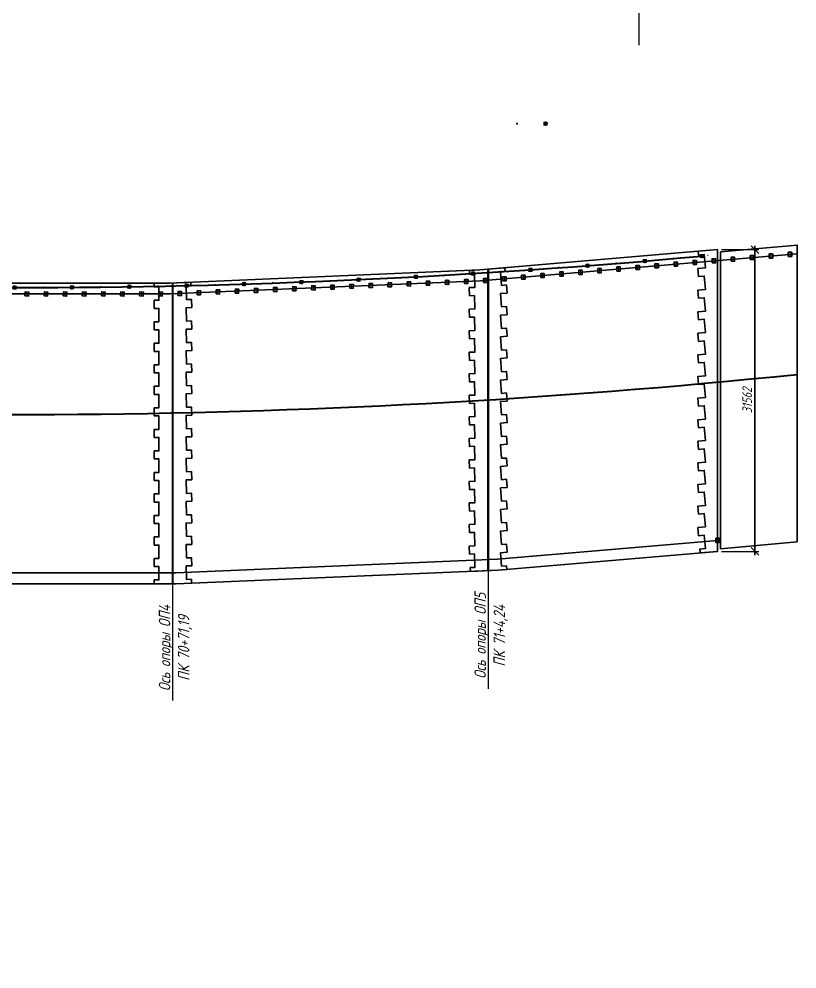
# Model space of a CAD drawing. Header units: millimetres. Extents: x 265754 to 14267433, y -6145605 to 2433772.
# Drawn here: x 6450159 to 6531564, y -486972 to -387622 of the extents above; entities that cross this region are included whole.
import ezdxf
from ezdxf import colors
from ezdxf.entities.mleader import LeaderData, LeaderLine
from ezdxf.math import Vec2, Vec3

# ---------------------------------------------------------------- set-up
doc = ezdxf.new("R2010")
doc.units = ezdxf.units.MM
for name, pattern in [('CENTER', [50.8, 31.75, -6.35, 6.35, -6.35]), ('DASHED', [7, 5, -2, 0]), ('осевая', [2, 1.25, -0.25, 0.25, -0.25])]:
    doc.linetypes.add(name, pattern=pattern)
for name, color, linetype, lineweight in [('04_Невидимые', 3, 'Continuous', 13), ('05_Доп.невидимые', 4, 'Continuous', 15), ('06_Доп.невид.', 1, 'Continuous', 9), ('07_Тонкие', 2, 'Continuous', 5), ('1-Бетон', 106, 'Continuous', 35), ('ИС_Выноски', 3, 'Continuous', 18), ('ИС_Основная', 7, 'Continuous', 35), ('ИС_Ось', 3, 'осевая', 18), ('ИС_Тонкая', 3, 'Continuous', 18)]:
    doc.layers.add(name, color=color, linetype=linetype, lineweight=lineweight)
doc.layers.add('Основное направление 30.05.Ось трассы', color=7, linetype='Continuous')
doc.styles.add('0', font='isocpeur.ttf', dxfattribs={"width": 0.8, "oblique": 15})
doc.styles.add('ISOCPEUR', font='isocpeur.ttf', dxfattribs={"width": 0.8, "oblique": 15, "height": 2.5})
doc.dimstyles.new('М400нов', dxfattribs={"dimscale": 400, "dimtxt": 2.5, "dimasz": 2, "dimexe": 1, "dimexo": 1, "dimgap": 0.8, "dimtad": 1, "dimdec": 0, "dimzin": 0, "dimdsep": 46, "dimtxsty": '0', "dimblk": 'OBLIQUE', "dimcen": 0.09, "dimdle": 1, "dimclrd": 256, "dimclre": 256, "dimclrt": 256, "dimadec": 4, "dimazin": 0, "dimtfac": 1, "dimtdec": 0, "dimtmove": 1, "dimatfit": 2, "dimfxl": 1, "dimtolj": 1, "dimtzin": 0, "dimlwd": -1, "dimarcsym": 0})

# ---------------------------------------------------------------- blocks, each defined once
blk = doc.blocks.new('_None')
blk = doc.blocks.new('здбо')
at = {"layer": 'ИС_Основная'}
blk.add_lwpolyline([(6509180, -409939), (6509540, -409939), (6509540, -409509), (6509180, -409509)], close=True, dxfattribs=at)
at = {"layer": 'ИС_Ось', "color": 7, "ltscale": 5}
blk.add_line((6509110, -409724), (6509610, -409724), dxfattribs=at)
blk.add_lwpolyline([(6509360, -409445), (6509360, -410003)], dxfattribs=at)
blk = doc.blocks.new('*U482')
at = {"layer": '1-Бетон', "rotation": 175.0899200787449}
blk.add_blockref('здбо', (6451139, -965371), dxfattribs=at)
blk = doc.blocks.new('*U483')
at = {"layer": '1-Бетон', "color": 0, "linetype": 'ByBlock', "lineweight": -2, "transparency": 16777216}
for p, rotation in [((6527578, -412511), 184.9100799212551), ((6529571, -412340), 184.9100799212551), ((6531564, -412169), 184.9100799212551), ((6377828, -413026), 175.0899200787454), ((6379821, -413197), 175.0899200787454), ((6381814, -413369), 175.0899200787454), ((6383806, -413540), 175.0899200787454), ((6515622, -413539), 184.9100799212551), ((6517615, -413367), 184.9100799212551), ((6519608, -413196), 184.9100799212551), ((6521600, -413025), 184.9100799212551), ((6523593, -412854), 184.9100799212551), ((6525586, -412683), 184.9100799212551), ((6385799, -413711), 175.0899200787454), ((6387792, -413882), 175.0899200787454), ((6389784, -414053), 175.0899200787454), ((6391777, -414225), 175.0899200787454), ((6393770, -414396), 175.0899200787454), ((6395762, -414567), 175.0899200787454), ((6505659, -414394), 184.9100799212551), ((6507652, -414223), 184.9100799212551), ((6509644, -414052), 184.9100799212551), ((6511637, -413881), 184.9100799212551), ((6513630, -413710), 184.9100799212551), ((6397755, -414738), 175.0899200787454), ((6399748, -414909), 175.0899200787454), ((6401742, -415046), 177.5901135271532), ((6403741, -415130), 177.5901135271532), ((6405739, -415214), 177.5901135271532), ((6407737, -415298), 177.5901135271532), ((6409735, -415382), 177.5901135271532), ((6411734, -415466), 177.5901135271532), ((6413732, -415551), 177.5901135271532), ((6485697, -415550), 182.409886472847), ((6487695, -415466), 182.409886472847), ((6489693, -415382), 182.409886472847), ((6491692, -415298), 182.409886472847), ((6493690, -415214), 182.409886472847), ((6495688, -415129), 182.409886472847), ((6497686, -415045), 182.409886472847), ((6499681, -414908), 184.9100799212551), ((6501674, -414737), 184.9100799212551), ((6503666, -414566), 184.9100799212551), ((6415730, -415635), 177.5901135271532), ((6417728, -415719), 177.5901135271532), ((6419727, -415803), 177.5901135271532), ((6421725, -415887), 177.5901135271532), ((6423723, -415971), 177.5901135271532), ((6425721, -416055), 177.5901135271532), ((6427719, -416139), 177.5901135271532), ((6429718, -416223), 177.5901135271532), ((6431716, -416307), 177.5901135271532), ((6433714, -416381), 180), ((6435714, -416381), 180), ((6437714, -416381), 180), ((6439714, -416381), 180), ((6441714, -416381), 180), ((6443714, -416381), 180), ((6445714, -416381), 180), ((6447714, -416381), 180), ((6449714, -416381), 180), ((6451714, -416381), 180), ((6453714, -416381), 180), ((6455714, -416381), 180), ((6457714, -416381), 180), ((6459714, -416381), 180), ((6461714, -416381), 180), ((6463714, -416381), 180), ((6465714, -416381), 180), ((6467713, -416307), 182.409886472847), ((6469711, -416223), 182.409886472847), ((6471709, -416139), 182.409886472847), ((6473708, -416055), 182.409886472847), ((6475706, -415970), 182.409886472847), ((6477704, -415886), 182.409886472847), ((6479702, -415802), 182.409886472847), ((6481700, -415718), 182.409886472847), ((6483699, -415634), 182.409886472847)]:
    blk.add_blockref('*U482', p, dxfattribs=dict(at, rotation=rotation))
blk = doc.blocks.new('ВУ')
at = {"layer": '04_Невидимые', "linetype": 'DASHED', "ltscale": 8}
blk.add_lwpolyline([(-175, 165), (175, 165), (175, -165), (-175, -165)], close=True, dxfattribs=at)
at = {"layer": '04_Невидимые', "ltscale": 8}
for points in [[(-155, -145), (-155, 145), (155, 145), (155, -145)], [(-147, -137), (-147, 137), (147, 137), (147, -137)]]:
    blk.add_lwpolyline(points, close=True, dxfattribs=at)
at = {"layer": '05_Доп.невидимые', "color": 4}
blk.add_lwpolyline([(-143, -133), (-143, 133), (143, 133), (143, -133)], close=True, dxfattribs=at)
at = {"layer": '06_Доп.невид.', "linetype": 'CENTER', "ltscale": 0.5}
for p, q in [((-225, 0), (225, 0)), ((0, 215), (0, -215))]:
    blk.add_line(p, q, dxfattribs=at)
at = {"layer": '07_Тонкие', "linetype": 'DASHED', "ltscale": 5}
for p, q in [((-117, -117), (-117, 117)), ((-117, 117), (117, 117)), ((-117, 117), (-69, 69)), ((-69, -69), (-69, 69)), ((-69, 69), (69, 69)), ((69, 69), (117, 117)), ((69, 69), (69, -69)), ((117, 117), (117, -117)), ((-69, -69), (-117, -117)), ((117, -117), (-117, -117)), ((69, -69), (-69, -69)), ((69, -69), (117, -117))]:
    blk.add_line(p, q, dxfattribs=at)
at = {"layer": '07_Тонкие', "ltscale": 5}
for p, q in [((-115, -100), (-115, 100)), ((115, -100), (115, 100))]:
    blk.add_line(p, q, dxfattribs=at)
for points in [[(-100, 115, 1), (-100, 85), (100, 85, 1), (100, 115)], [(100, 65), (-100, 65, 1), (-100, 35), (100, 35, 1)], [(-100, -15), (100, -15, 1), (100, 15), (-100, 15, 1)], [(100, -35), (-100, -35, 1), (-100, -65), (100, -65, 1)], [(-100, -85), (100, -85, -1), (100, -115), (-100, -115, -1)]]:
    blk.add_lwpolyline(points, format="xyb", close=True, dxfattribs=at)
blk.add_circle((0, 0), 69, dxfattribs=at)
at = {"layer": 'Defpoints', "color": 0, "linetype": 'ByBlock'}
for p in [(143, -133), (147, -137)]:
    blk.add_point(p, dxfattribs=at)
blk = doc.blocks.new('бриккет')
at = {"layer": '07_Тонкие'}
h = blk.add_hatch(dxfattribs=at)
h.set_pattern_fill('ANSI37', color=256, scale=11.5, angle=45, style=0)
h.set_pattern_definition([(90, (-68130671259.096, -51874005720.123), (-36.5125, 8e-15), []), (180, (-68130671259.096, -51874005720.123), (-8e-15, -36.5125), [])])
h.paths.add_polyline_path([(50, 50), (-50, 50), (-50, -50), (50, -50)])
at = {"layer": '04_Невидимые'}
blk.add_lwpolyline([(-50, 50), (50, 50), (50, -50), (-50, -50)], close=True, dxfattribs=at)
blk.add_circle((0, 0), 25, dxfattribs=at)
blk = doc.blocks.new('*U460')
at = {"layer": 'ИС_Тонкая', "rotation": 354.756417607857}
blk.add_blockref('ВУ', (0, 0), dxfattribs=at)
blk = doc.blocks.new('*U461')
at = {"layer": '1-Бетон', "color": 0, "linetype": 'ByBlock', "lineweight": -2, "transparency": 16777216}
for p, rotation in [((6377808, -412412), 174.7562528297625), ((6521607, -412412), 185.2435823921429), ((6383785, -412938), 175.1932248948612), ((6389765, -413418), 175.6301969599593), ((6509649, -413418), 184.3696382619443), ((6515630, -412938), 184.8066103270432), ((6395750, -413852), 176.0671690250582), ((6401737, -414241), 176.5041410901578), ((6497677, -414241), 183.4956941317458), ((6503665, -413852), 183.9326661968463), ((6407727, -414584), 176.9411131552583), ((6413720, -414881), 177.3780852203571), ((6419714, -415133), 177.8150572854551), ((6425711, -415339), 178.252029350554), ((6431709, -415499), 178.6890014156529), ((6467706, -415499), 181.3108338062491), ((6473703, -415339), 181.747805871348), ((6479700, -415133), 182.184777936446), ((6485695, -414881), 182.6217500015457), ((6491687, -414584), 183.0587220666452), ((6437708, -415613), 179.1259734807524), ((6443707, -415682), 179.562945545852), ((6449707, -415705), 179.9999176119491), ((6455707, -415682), 180.4368896760505), ((6461707, -415613), 180.8738617411494)]:
    blk.add_blockref('*U460', p, dxfattribs=dict(at, rotation=rotation))
blk = doc.blocks.new('*U458')
at = {"layer": 'ИС_Тонкая', "rotation": 174.7564176078571}
blk.add_blockref('бриккет', (3000, -6), dxfattribs=at)
blk = doc.blocks.new('*U459')
at = {"layer": '1-Бетон', "color": 0, "linetype": 'ByBlock', "lineweight": -2, "transparency": 16777216}
for p, rotation in [((6377808, -412412), 174.7562528297625), ((6383785, -412938), 175.1932248948612), ((6389765, -413418), 175.6301969599593), ((6515630, -412938), 184.8066103270432), ((6521607, -412412), 185.2435823921429), ((6395750, -413852), 176.0671690250582), ((6401737, -414241), 176.5041410901578), ((6503665, -413852), 183.9326661968463), ((6509649, -413418), 184.3696382619443), ((6407727, -414584), 176.9411131552583), ((6413720, -414881), 177.3780852203571), ((6419714, -415133), 177.8150572854551), ((6425711, -415339), 178.252029350554), ((6479700, -415133), 182.184777936446), ((6485695, -414881), 182.6217500015457), ((6491687, -414584), 183.0587220666452), ((6497677, -414241), 183.4956941317458), ((6431709, -415499), 178.6890014156529), ((6437708, -415613), 179.1259734807524), ((6443707, -415682), 179.562945545852), ((6449707, -415705), 179.9999176119491), ((6455707, -415682), 180.4368896760505), ((6461707, -415613), 180.8738617411494), ((6467706, -415499), 181.3108338062491), ((6473703, -415339), 181.747805871348)]:
    blk.add_blockref('*U458', p, dxfattribs=dict(at, rotation=rotation))
blk = doc.blocks.new('_OBLIQUE')
at = {"color": 0, "linetype": 'ByBlock', "lineweight": -2}
blk.add_line((0.5, 0.5), (-0.5, -0.5), dxfattribs=at)
blk = doc.blocks.new('*D759')
at = {"layer": '1-Бетон', "lineweight": -2, "transparency": 16777216}
for p, q in [((6523654, -411734), (6527563, -411734)), ((6523654, -443296), (6527563, -443296))]:
    blk.add_line(p, q, dxfattribs=at)
at = {"layer": '1-Бетон', "transparency": 16777216}
blk.add_line((6527163, -411334), (6527163, -443696), dxfattribs=at)
at = {"layer": 'Defpoints', "color": 0, "transparency": 16777216}
for p in [(6523254, -411734), (6523254, -443296), (6527163, -443296)]:
    blk.add_point(p, dxfattribs=at)
at = {"layer": '1-Бетон', "transparency": 16777216, "xscale": 800, "yscale": 800, "zscale": 800}
for p, rotation in [((6527163, -411734), 90), ((6527163, -443296), 270)]:
    blk.add_blockref('_OBLIQUE', p, dxfattribs=dict(at, rotation=rotation))
at = {"layer": '1-Бетон', "transparency": 16777216, "insert": (6526343, -427515), "char_height": 1000, "attachment_point": 5, "rotation": 90, "style": '0'}
blk.add_mtext('\\A1;31562', dxfattribs=at)

msp = doc.modelspace()

# ---------------------------------------------------------------- linework, layer by layer
at = {"layer": '1-Бетон'}
for p, q in [((6523253.7113, -411733.7579), (6523253.7113, -443295.8611)), ((6499227.8456, -445312.4565), (6499227.8456, -413797.7591)), ((6499252.8456, -445311.4044), (6499252.8456, -413795.6114)), ((6499277.8456, -445310.3523), (6499277.8456, -413793.4637)), ((6466206.5818, -446685.5211), (6466206.5818, -415224.2181)), ((6466231.5818, -446685.5211), (6466231.5818, -415223.1659)), ((6466256.5818, -446685.5211), (6466256.5818, -415222.1138))]:
    msp.add_line(p, q, dxfattribs=at)
at = {"layer": '1-Бетон', "color": 5}
for points in [[(6523563.7756, -411967.6239), (6523563.7113, -443015.7771), (6531563.7113, -442315.8678), (6531563.7113, -411267.7203), (6523563.7756, -411967.6239)], [(6376160.3289, -412882.9752), (6400951.7022, -415012.7393), (6433451.9498, -416380.5211), (6465962.0904, -416380.5211), (6498462.3381, -415012.7393), (6531563.7113, -412169.0842)], [(6523253.7113, -411733.7579), (6521229.1263, -411907.6849), (6521263.3632, -412306.217), (6521861.1613, -412254.8616), (6521980.9904, -413649.724), (6521190.6343, -413717.6215), (6521263.3632, -414564.217), (6521861.1613, -414512.8616), (6521980.9904, -415907.724), (6521190.6343, -415975.6215), (6521263.3632, -416822.217), (6521861.1613, -416770.8616), (6521980.9904, -418165.724), (6521190.6343, -418233.6215), (6521263.3632, -419080.217), (6521861.1613, -419028.8616), (6521980.9904, -420423.724), (6521190.6343, -420491.6215), (6521263.3632, -421338.217), (6521861.1613, -421286.8616), (6521980.9904, -422681.724), (6521190.6343, -422749.6215), (6521263.3632, -423596.217), (6521861.1613, -423544.8616), (6521980.9904, -424939.724), (6521190.6343, -425007.6215), (6521263.3632, -425854.217), (6521861.1613, -425802.8616), (6521980.9904, -427197.724), (6521190.6343, -427265.6215), (6521263.3632, -428112.217), (6521861.1613, -428060.8616), (6521980.9904, -429455.724), (6521190.6343, -429523.6215), (6521263.3632, -430370.217), (6521861.1613, -430318.8616), (6521980.9904, -431713.724), (6521190.6343, -431781.6215), (6521263.3632, -432628.217), (6521861.1613, -432576.8616), (6521980.9904, -433971.724), (6521190.6343, -434039.6215), (6521263.3632, -434886.217), (6521861.1613, -434834.8616), (6521980.9904, -436229.724), (6521190.6343, -436297.6215), (6521263.3632, -437144.217), (6521861.1613, -437092.8616), (6521980.9904, -438487.724), (6521190.6343, -438555.6215), (6521263.3632, -439402.217), (6521861.1613, -439350.8616), (6521980.9904, -440745.724), (6521190.6343, -440813.6215), (6521263.3632, -441660.217), (6521861.1613, -441608.8616), (6521980.9904, -443003.724), (6521383.1923, -443055.0793), (6521417.4292, -443453.6114), (6523253.7113, -443295.8611), (6523253.7113, -411733.7579)], [(6497296.2826, -413915.7995), (6498389.2293, -413869.8025), (6501003.6222, -413645.2067), (6501037.859, -414043.7388), (6500539.6939, -414086.5349), (6500659.523, -415481.3972), (6501157.6881, -415438.6011), (6501230.417, -416285.1966), (6500539.6939, -416344.5349), (6500659.523, -417739.3972), (6501157.6881, -417696.6011), (6501230.417, -418543.1966), (6500539.6939, -418602.5349), (6500659.523, -419997.3972), (6501157.6881, -419954.6011), (6501230.417, -420801.1966), (6500539.6939, -420860.5349), (6500659.523, -422255.3972), (6501157.6881, -422212.6011), (6501230.417, -423059.1966), (6500539.6939, -423118.5349), (6500659.523, -424513.3972), (6501157.6881, -424470.6011), (6501230.417, -425317.1966), (6500539.6939, -425376.5349), (6500659.523, -426771.3972), (6501157.6881, -426728.6011), (6501230.417, -427575.1966), (6500539.6939, -427634.5349), (6500659.523, -429029.3972), (6501157.6881, -428986.6011), (6501230.417, -429833.1966), (6500539.6939, -429892.5349), (6500659.523, -431287.3972), (6501157.6881, -431244.6011), (6501230.417, -432091.1966), (6500539.6939, -432150.5349), (6500659.523, -433545.3972), (6501157.6881, -433545.3972), (6501230.417, -434349.1966), (6500539.6939, -434408.5349), (6500659.523, -435803.3972), (6501157.6881, -435760.6011), (6501230.417, -436607.1966), (6500539.6939, -436666.5349), (6500659.523, -438061.3972), (6501157.6881, -438018.6011), (6501230.417, -438865.1966), (6500539.6939, -438924.5349), (6500659.523, -440319.3972), (6501157.6881, -440276.6011), (6501230.417, -441123.1966), (6500539.6939, -441182.5349), (6500659.523, -442577.3972), (6501157.6881, -442534.6011), (6501230.417, -443381.1966), (6500539.6939, -443440.5349), (6500659.523, -444835.3972), (6501157.6881, -444792.6011), (6501191.925, -445191.1332), (6500309.6205, -445266.9298), (6497388.7883, -445389.8538), (6497371.9691, -444990.2075), (6497871.5269, -444969.1835), (6497812.6596, -443570.4217), (6497313.1018, -443591.4457), (6497277.3606, -442742.1892), (6497871.5269, -442717.1835), (6497812.6596, -441318.4217), (6497313.1018, -441339.4457), (6497277.3606, -440490.1892), (6497871.5269, -440465.1835), (6497812.6596, -439066.4217), (6497313.1018, -439087.4457), (6497277.3606, -438238.1892), (6497871.5269, -438213.1835), (6497812.6596, -436814.4217), (6497313.1018, -436835.4457), (6497277.3606, -435986.1892), (6497871.5269, -435961.1835), (6497812.6596, -434562.4217), (6497313.1018, -434583.4457), (6497277.3606, -433734.1892), (6497871.5269, -433709.1835), (6497812.6596, -432310.4217), (6497313.1018, -432331.4457), (6497277.3606, -431482.1892), (6497871.5269, -431457.1835), (6497812.6596, -430058.4217), (6497313.1018, -430079.4457), (6497277.3606, -429230.1892), (6497871.5269, -429205.1835), (6497812.6596, -427806.4217), (6497313.1018, -427827.4457), (6497277.3606, -426978.1892), (6497871.5269, -426953.1835), (6497812.6596, -425554.4217), (6497313.1018, -425575.4457), (6497277.3606, -424726.1892), (6497871.5269, -424701.1835), (6497812.6596, -423302.4217), (6497313.1018, -423323.4457), (6497277.3606, -422474.1892), (6497871.5269, -422449.1835), (6497812.6596, -421050.4217), (6497313.1018, -421071.4457), (6497277.3606, -420222.1892), (6497871.5269, -420197.1835), (6497812.6596, -418798.4217), (6497313.1018, -418819.4457), (6497277.3606, -417970.1892), (6497871.5269, -417945.1835), (6497812.6596, -416546.4217), (6497313.1018, -416567.4457), (6497277.3606, -415718.1892), (6497871.5269, -415693.1835), (6497812.6596, -414294.4217), (6497313.1018, -414315.4457), (6497296.2826, -413915.7995)], [(6464306.5818, -415235.5211), (6465938.0073, -415235.5211), (6468122.1375, -415144.319), (6468138.9266, -415543.2489), (6467639.3688, -415564.2729), (6467698.236, -416963.0347), (6468197.7938, -416942.0107), (6468233.535, -417791.2672), (6467639.3688, -417816.2729), (6467698.236, -419215.0347), (6468197.7938, -419194.0107), (6468233.535, -420043.2672), (6467639.3688, -420068.2729), (6467698.236, -421467.0347), (6468197.7938, -421446.0107), (6468233.535, -422295.2672), (6467639.3688, -422320.2729), (6467698.236, -423719.0347), (6468197.7938, -423698.0107), (6468233.535, -424547.2672), (6467639.3688, -424572.2729), (6467698.236, -425971.0347), (6468197.7938, -425950.0107), (6468233.535, -426799.2672), (6467639.3688, -426824.2729), (6467698.236, -428223.0347), (6468197.7938, -428202.0107), (6468233.535, -429051.2672), (6467639.3688, -429076.2729), (6467698.236, -430475.0347), (6468197.7938, -430454.0107), (6468233.535, -431303.2672), (6467639.3688, -431328.2729), (6467698.236, -432727.0347), (6468197.7938, -432706.0107), (6468233.535, -433555.2672), (6467639.3688, -433580.2729), (6467698.236, -434979.0347), (6468197.7938, -434958.0107), (6468233.535, -435807.2672), (6467639.3688, -435832.2729), (6467698.236, -437231.0347), (6468197.7938, -437210.0107), (6468233.535, -438059.2672), (6467639.3688, -438084.2729), (6467698.236, -439483.0347), (6468197.7938, -439462.0107), (6468233.535, -440311.2672), (6467639.3688, -440336.2729), (6467698.236, -441735.0347), (6468197.7938, -441714.0107), (6468233.535, -442563.2672), (6467639.3688, -442588.2729), (6467698.236, -443987.0347), (6468197.7938, -443966.0107), (6468233.535, -444815.2672), (6467638.3164, -444815.2672), (6467698.236, -446239.0347), (6468197.7938, -446218.0107), (6468214.6131, -446617.6569), (6466602.0739, -446685.5211), (6464306.5818, -446684.6998), (6464306.5818, -446285.5211), (6464806.5818, -446285.5211), (6464806.5818, -444885.5211), (6464306.5818, -444885.5211), (6464306.5818, -444035.5211), (6464806.5818, -444035.5211), (6464806.5818, -442635.5211), (6464306.5818, -442635.5211), (6464306.5818, -441785.5211), (6464806.5818, -441785.5211), (6464806.5818, -440385.5211), (6464306.5818, -440385.5211), (6464306.5818, -439535.5211), (6464806.5818, -439535.5211), (6464806.5818, -438135.5211), (6464306.5818, -438135.5211), (6464306.5818, -437285.5211), (6464806.5818, -437285.5211), (6464806.5818, -435885.5211), (6464306.5818, -435885.5211), (6464306.5818, -435035.5211), (6464806.5818, -435035.5211), (6464806.5818, -433635.5211), (6464306.5818, -433635.5211), (6464306.5818, -432785.5211), (6464806.5818, -432785.5211), (6464806.5818, -431385.5211), (6464306.5818, -431385.5211), (6464306.5818, -430535.5211), (6464806.5818, -430535.5211), (6464806.5818, -429135.5211), (6464306.5818, -429135.5211), (6464306.5818, -428285.5211), (6464806.5818, -428285.5211), (6464806.5818, -426885.5211), (6464306.5818, -426885.5211), (6464306.5818, -426035.5211), (6464806.5818, -426035.5211), (6464806.5818, -424635.5211), (6464306.5818, -424635.5211), (6464306.5818, -423785.5211), (6464806.5818, -423785.5211), (6464806.5818, -422385.5211), (6464306.5818, -422385.5211), (6464306.5818, -421535.5211), (6464806.5818, -421535.5211), (6464806.5818, -420135.5211), (6464306.5818, -420135.5211), (6464306.5818, -419285.5211), (6464806.5818, -419285.5211), (6464806.5818, -417885.5211), (6464306.5818, -417885.5211), (6464306.5818, -417035.5211), (6464806.5818, -417035.5211), (6464806.5818, -415635.5211), (6464306.5818, -415635.5211), (6464306.5818, -415234.6998)], [(6376160.3289, -442146.6437), (6399177.5286, -444123.993), (6432836.0496, -445540.5211), (6466577.9907, -445540.5211), (6500236.5117, -444123.993), (6523253.7113, -442146.6437)]]:
    msp.add_lwpolyline(points, dxfattribs=at)
at = {"layer": '1-Бетон'}
for points in [[(6376160.3289, -411733.7579), (6401024.811, -413869.8025), (6433476.033, -415235.5211), (6465938.0073, -415235.5211), (6498389.2293, -413869.8025), (6523253.7113, -411733.7579)], [(6376160.3289, -443295.8611), (6399104.4198, -445266.9298), (6432811.9664, -446685.5211), (6466602.0739, -446685.5211), (6500309.6205, -445266.9298), (6523253.7113, -443295.8611)]]:
    msp.add_lwpolyline(points, dxfattribs=at)
at = {"layer": '1-Бетон', "color": 5}
msp.add_circle((6522258.0313, -412352.4088), 0.1542, dxfattribs=at)
at = {"layer": 'Основное направление 30.05.Ось трассы', "color": 4, "lineweight": 40, "flags": 128}
msp.add_lwpolyline([(6377807.6396, -412412.2498, 0.045791574), (6521606.7061, -412412.4566, 0.045791574)], format="xyb", dxfattribs=at)
at = {"layer": 'Основное направление 30.05.Ось трассы', "color": 1, "lineweight": 40, "flags": 128}
msp.add_lwpolyline([(6376160.3289, -425596.7571, 0.0486792973), (6531563.7113, -424786.0352)], format="xyb", dxfattribs=at)

# ---------------------------------------------------------------- block references
at = {"layer": '1-Бетон', "color": 5}
for name in ['*U459', '*U461']:
    msp.add_blockref(name, (0, 0), dxfattribs=at)
at = {"layer": '1-Бетон'}
for name, p in [('*U483', (0, 0)), ('здбо', (13893.7667, -32422.8747))]:
    msp.add_blockref(name, p, dxfattribs=at)
at = {"layer": 'ИС_Тонкая', "rotation": 180}
msp.add_blockref('ВУ', (6505258.2238, -398562.884), dxfattribs=at)
at = {"layer": 'ИС_Тонкая'}
msp.add_blockref('бриккет', (6502258.2238, -398562.884), dxfattribs=at)

# ---------------------------------------------------------------- dimensions: what is measured, and where the dimension line sits
at = {"layer": '1-Бетон', "color": 5}
dim = msp.add_linear_dim(base=(6527163.3212, -443295.8611), p1=(6523253.7113, -411733.7579), p2=(6523253.7113, -443295.8611), angle=90, dimstyle='М400нов', dxfattribs=at)
dim.commit()
dim.dimension.update_dxf_attribs({"geometry": '*D759', "text_midpoint": (6526343.3212, -427514.8095)})

# ---------------------------------------------------------------- leaders
at = {"layer": 'ИС_Выноски'}
ml = msp.add_multileader_mtext('Standard', dxfattribs=at)
ml.set_content('Ось ростверка опоры ОК6 ПК 71+26,32', color=256, style='ISOCPEUR')
ml.set_leader_properties(color=256, linetype='ByLayer')
ml.set_arrow_properties(name='NONE')
ml.build(insert=Vec2(0, 0))
ml.multileader.update_dxf_attribs({"text_left_attachment_type": 6, "text_right_attachment_type": 6, "dogleg_length": 0.36, "arrow_head_size": 600, "scale": 200})
ctx = ml.context
ctx.base_point, ctx.scale, ctx.char_height, ctx.arrow_head_size, ctx.landing_gap_size, ctx.plane_origin, ctx.plane_x_axis, ctx.plane_y_axis = Vec3(6515006.7727, -254011.4053), 200, 1200, 600, 125, Vec3(6522002.4493, -229127.0304), Vec3(0, 1), Vec3(-1, 0)
ctx.left_attachment, ctx.right_attachment, ctx.text_align_type = 6, 6, 1
notes = []
notes.append((ctx, [(1, (1, 1, 0), (6515006.7727, -237501.2855), (0, -1), 161.0417, [(1, [(6515006.7727, -235962.8688)], 0, [])])]))
ctx.mtext.insert, ctx.mtext.text_direction, ctx.mtext.rotation, ctx.mtext.width, ctx.mtext.alignment, ctx.mtext.flow_direction = Vec3(6513566.7727, -245836.8663), Vec3(0, 1), 1.5707963268, 17109.090455, 2, 5
ml = msp.add_multileader_mtext('Standard', dxfattribs=at)
ml.set_content('Ось ростверка опоры ОК6 ПК 71+26,32', color=256, style='ISOCPEUR')
ml.set_leader_properties(color=256, linetype='ByLayer')
ml.set_arrow_properties(name='NONE')
ml.build(insert=Vec2(0, 0))
ml.multileader.update_dxf_attribs({"text_left_attachment_type": 6, "text_right_attachment_type": 6, "dogleg_length": 0.36, "arrow_head_size": 600, "scale": 200})
ctx = ml.context
ctx.base_point, ctx.scale, ctx.char_height, ctx.arrow_head_size, ctx.landing_gap_size, ctx.plane_origin, ctx.plane_x_axis, ctx.plane_y_axis = Vec3(6515006.7727, -381816.224), 200, 1200, 600, 125, Vec3(6522002.4493, -356931.8491), Vec3(0, 1), Vec3(-1, 0)
ctx.left_attachment, ctx.right_attachment, ctx.text_align_type = 6, 6, 1
notes.append((ctx, [(1, (1, 1, 0), (6515006.7727, -365306.1042), (0, -1), 161.0417, [(1, [(6515006.7727, -363767.6875)], 0, [])])]))
ctx.mtext.insert, ctx.mtext.text_direction, ctx.mtext.rotation, ctx.mtext.width, ctx.mtext.alignment, ctx.mtext.flow_direction = Vec3(6513566.7727, -373641.685), Vec3(0, 1), 1.5707963268, 17109.090455, 2, 5
ml = msp.add_multileader_mtext('Standard', dxfattribs=at)
ml.set_content('Ось опоры ОП4 \\PПК 70+71,19', color=256, style='ISOCPEUR')
ml.set_leader_properties(color=256, linetype='ByLayer')
ml.set_arrow_properties(name='NONE')
ml.build(insert=Vec2(0, 0))
ml.multileader.update_dxf_attribs({"text_left_attachment_type": 6, "text_right_attachment_type": 6, "dogleg_length": 0.36, "arrow_head_size": 600, "scale": 200})
ctx = ml.context
ctx.base_point, ctx.scale, ctx.char_height, ctx.arrow_head_size, ctx.landing_gap_size, ctx.plane_origin, ctx.plane_x_axis, ctx.plane_y_axis = Vec3(6458284.6432, -250921.6438), 200, 1200, 600, 125, Vec3(6465280.3198, -232469.6508), Vec3(0, 1), Vec3(-1, 0)
ctx.left_attachment, ctx.right_attachment, ctx.text_align_type = 6, 6, 1
notes.append((ctx, [(1, (1, 1, 0), (6458284.6432, -241131.524), (0, -1), 161.0417, [(1, [(6458284.6432, -239305.4891)], 0, [])])]))
ctx.mtext.insert, ctx.mtext.text_direction, ctx.mtext.rotation, ctx.mtext.width, ctx.mtext.alignment, ctx.mtext.flow_direction = Vec3(6456844.6432, -246107.1048), Vec3(0, 1), 1.5707963268, 10889.446883, 2, 5
ml = msp.add_multileader_mtext('Standard', dxfattribs=at)
ml.set_content('Ось опоры ОП5 \\PПК 71+4,24', color=256, style='ISOCPEUR')
ml.set_leader_properties(color=256, linetype='ByLayer')
ml.set_arrow_properties(name='NONE')
ml.build(insert=Vec2(0, 0))
ml.multileader.update_dxf_attribs({"text_left_attachment_type": 6, "text_right_attachment_type": 6, "dogleg_length": 0.36, "arrow_head_size": 600, "scale": 200})
ctx = ml.context
ctx.base_point, ctx.scale, ctx.char_height, ctx.arrow_head_size, ctx.landing_gap_size, ctx.plane_origin, ctx.plane_x_axis, ctx.plane_y_axis = Vec3(6491305.907, -249586.6867), 200, 1200, 600, 125, Vec3(6498301.5835, -231081.3656), Vec3(0, 1), Vec3(-1, 0)
ctx.left_attachment, ctx.right_attachment, ctx.text_align_type = 6, 6, 1
notes.append((ctx, [(1, (1, 1, 0), (6491305.907, -239892.5669), (0, -1), 161.0417, [(1, [(6491305.907, -237917.204)], 0, [])])]))
ctx.mtext.insert, ctx.mtext.text_direction, ctx.mtext.rotation, ctx.mtext.width, ctx.mtext.alignment, ctx.mtext.flow_direction = Vec3(6489865.907, -244820.1476), Vec3(0, 1), 1.5707963268, 10620.215089, 2, 5
ml = msp.add_multileader_mtext('Standard', dxfattribs=at)
ml.set_content('Ось опоры ОП4 \\PПК 70+71,19', color=256, style='ISOCPEUR')
ml.set_leader_properties(color=256, linetype='ByLayer')
ml.set_arrow_properties(name='NONE')
ml.build(insert=Vec2(0, 0))
ml.multileader.update_dxf_attribs({"text_left_attachment_type": 6, "text_right_attachment_type": 6, "dogleg_length": 0.36, "arrow_head_size": 600, "scale": 200})
ctx = ml.context
ctx.base_point, ctx.scale, ctx.char_height, ctx.arrow_head_size, ctx.landing_gap_size, ctx.plane_origin, ctx.plane_x_axis, ctx.plane_y_axis = Vec3(6458284.6432, -378726.4625), 200, 1200, 600, 125, Vec3(6465280.3198, -360274.4695), Vec3(0, 1), Vec3(-1, 0)
ctx.left_attachment, ctx.right_attachment, ctx.text_align_type = 6, 6, 1
notes.append((ctx, [(1, (1, 1, 0), (6458284.6432, -368936.3427), (0, -1), 161.0417, [(1, [(6458284.6432, -367110.3078)], 0, [])])]))
ctx.mtext.insert, ctx.mtext.text_direction, ctx.mtext.rotation, ctx.mtext.width, ctx.mtext.alignment, ctx.mtext.flow_direction = Vec3(6456844.6432, -373911.9235), Vec3(0, 1), 1.5707963268, 10889.446883, 2, 5
ml = msp.add_multileader_mtext('Standard', dxfattribs=at)
ml.set_content('Ось опоры ОП5 \\PПК 71+4,24', color=256, style='ISOCPEUR')
ml.set_leader_properties(color=256, linetype='ByLayer')
ml.set_arrow_properties(name='NONE')
ml.build(insert=Vec2(0, 0))
ml.multileader.update_dxf_attribs({"text_left_attachment_type": 6, "text_right_attachment_type": 6, "dogleg_length": 0.36, "arrow_head_size": 600, "scale": 200})
ctx = ml.context
ctx.base_point, ctx.scale, ctx.char_height, ctx.arrow_head_size, ctx.landing_gap_size, ctx.plane_origin, ctx.plane_x_axis, ctx.plane_y_axis = Vec3(6491305.907, -377391.5054), 200, 1200, 600, 125, Vec3(6498301.5835, -358886.1843), Vec3(0, 1), Vec3(-1, 0)
ctx.left_attachment, ctx.right_attachment, ctx.text_align_type = 6, 6, 1
notes.append((ctx, [(1, (1, 1, 0), (6491305.907, -367697.3856), (0, -1), 161.0417, [(1, [(6491305.907, -365722.0227)], 0, [])])]))
ctx.mtext.insert, ctx.mtext.text_direction, ctx.mtext.rotation, ctx.mtext.width, ctx.mtext.alignment, ctx.mtext.flow_direction = Vec3(6489865.907, -372624.9663), Vec3(0, 1), 1.5707963268, 10620.215089, 2, 5
ml = msp.add_multileader_mtext('Standard', dxfattribs=at)
ml.set_content('Ось опоры ОП4 \\PПК 70+71,19', color=256, style='ISOCPEUR')
ml.set_leader_properties(color=256, linetype='ByLayer')
ml.set_arrow_properties(name='NONE')
ml.build(insert=Vec2(0, 0))
ml.multileader.update_dxf_attribs({"text_left_attachment_type": 6, "text_right_attachment_type": 6, "dogleg_length": 0.36, "arrow_head_size": 600, "scale": 200})
ctx = ml.context
ctx.base_point, ctx.scale, ctx.char_height, ctx.arrow_head_size, ctx.landing_gap_size, ctx.plane_origin, ctx.plane_x_axis, ctx.plane_y_axis = Vec3(6466231.5818, -458225.5466), 200, 1200, 600, 125, Vec3(6473227.2584, -439773.5536), Vec3(0, 1), Vec3(-1, 0)
ctx.left_attachment, ctx.right_attachment, ctx.text_align_type = 6, 6, 1
notes.append((ctx, [(1, (1, 1, 0), (6466231.5818, -448435.4268), (0, -1), 161.0417, [(1, [(6466231.5818, -446609.392)], 0, [])])]))
ctx.mtext.insert, ctx.mtext.text_direction, ctx.mtext.rotation, ctx.mtext.width, ctx.mtext.alignment, ctx.mtext.flow_direction = Vec3(6464791.5818, -453411.0076), Vec3(0, 1), 1.5707963268, 10889.446883, 2, 5
ml = msp.add_multileader_mtext('Standard', dxfattribs=at)
ml.set_content('Ось опоры ОП5 \\PПК 71+4,24', color=256, style='ISOCPEUR')
ml.set_leader_properties(color=256, linetype='ByLayer')
ml.set_arrow_properties(name='NONE')
ml.build(insert=Vec2(0, 0))
ml.multileader.update_dxf_attribs({"text_left_attachment_type": 6, "text_right_attachment_type": 6, "dogleg_length": 0.36, "arrow_head_size": 600, "scale": 200})
ctx = ml.context
ctx.base_point, ctx.scale, ctx.char_height, ctx.arrow_head_size, ctx.landing_gap_size, ctx.plane_origin, ctx.plane_x_axis, ctx.plane_y_axis = Vec3(6499252.8456, -456890.5895), 200, 1200, 600, 125, Vec3(6506248.5221, -438385.2685), Vec3(0, 1), Vec3(-1, 0)
ctx.left_attachment, ctx.right_attachment, ctx.text_align_type = 6, 6, 1
notes.append((ctx, [(1, (1, 1, 0), (6499252.8456, -447196.4697), (0, -1), 161.0417, [(1, [(6499252.8456, -445221.1068)], 0, [])])]))
ctx.mtext.insert, ctx.mtext.text_direction, ctx.mtext.rotation, ctx.mtext.width, ctx.mtext.alignment, ctx.mtext.flow_direction = Vec3(6497812.8456, -452124.0505), Vec3(0, 1), 1.5707963268, 10620.215089, 2, 5
for ctx, leaders in notes:
    for number, flags, end, landing, length, lines in leaders:
        leader = LeaderData()
        leader.index, (leader.has_last_leader_line, leader.has_dogleg_vector, leader.attachment_direction) = number, flags
        leader.last_leader_point, leader.dogleg_vector, leader.dogleg_length = Vec3(end), Vec3(landing), length
        for number, points, colour, breaks in lines:
            line = LeaderLine()
            line.index, line.vertices, line.color, line.breaks = number, Vec3.list(points), colors.encode_raw_color(colour), breaks
            leader.lines.append(line)
        ctx.leaders.append(leader)

doc.saveas('drawing.dxf')
